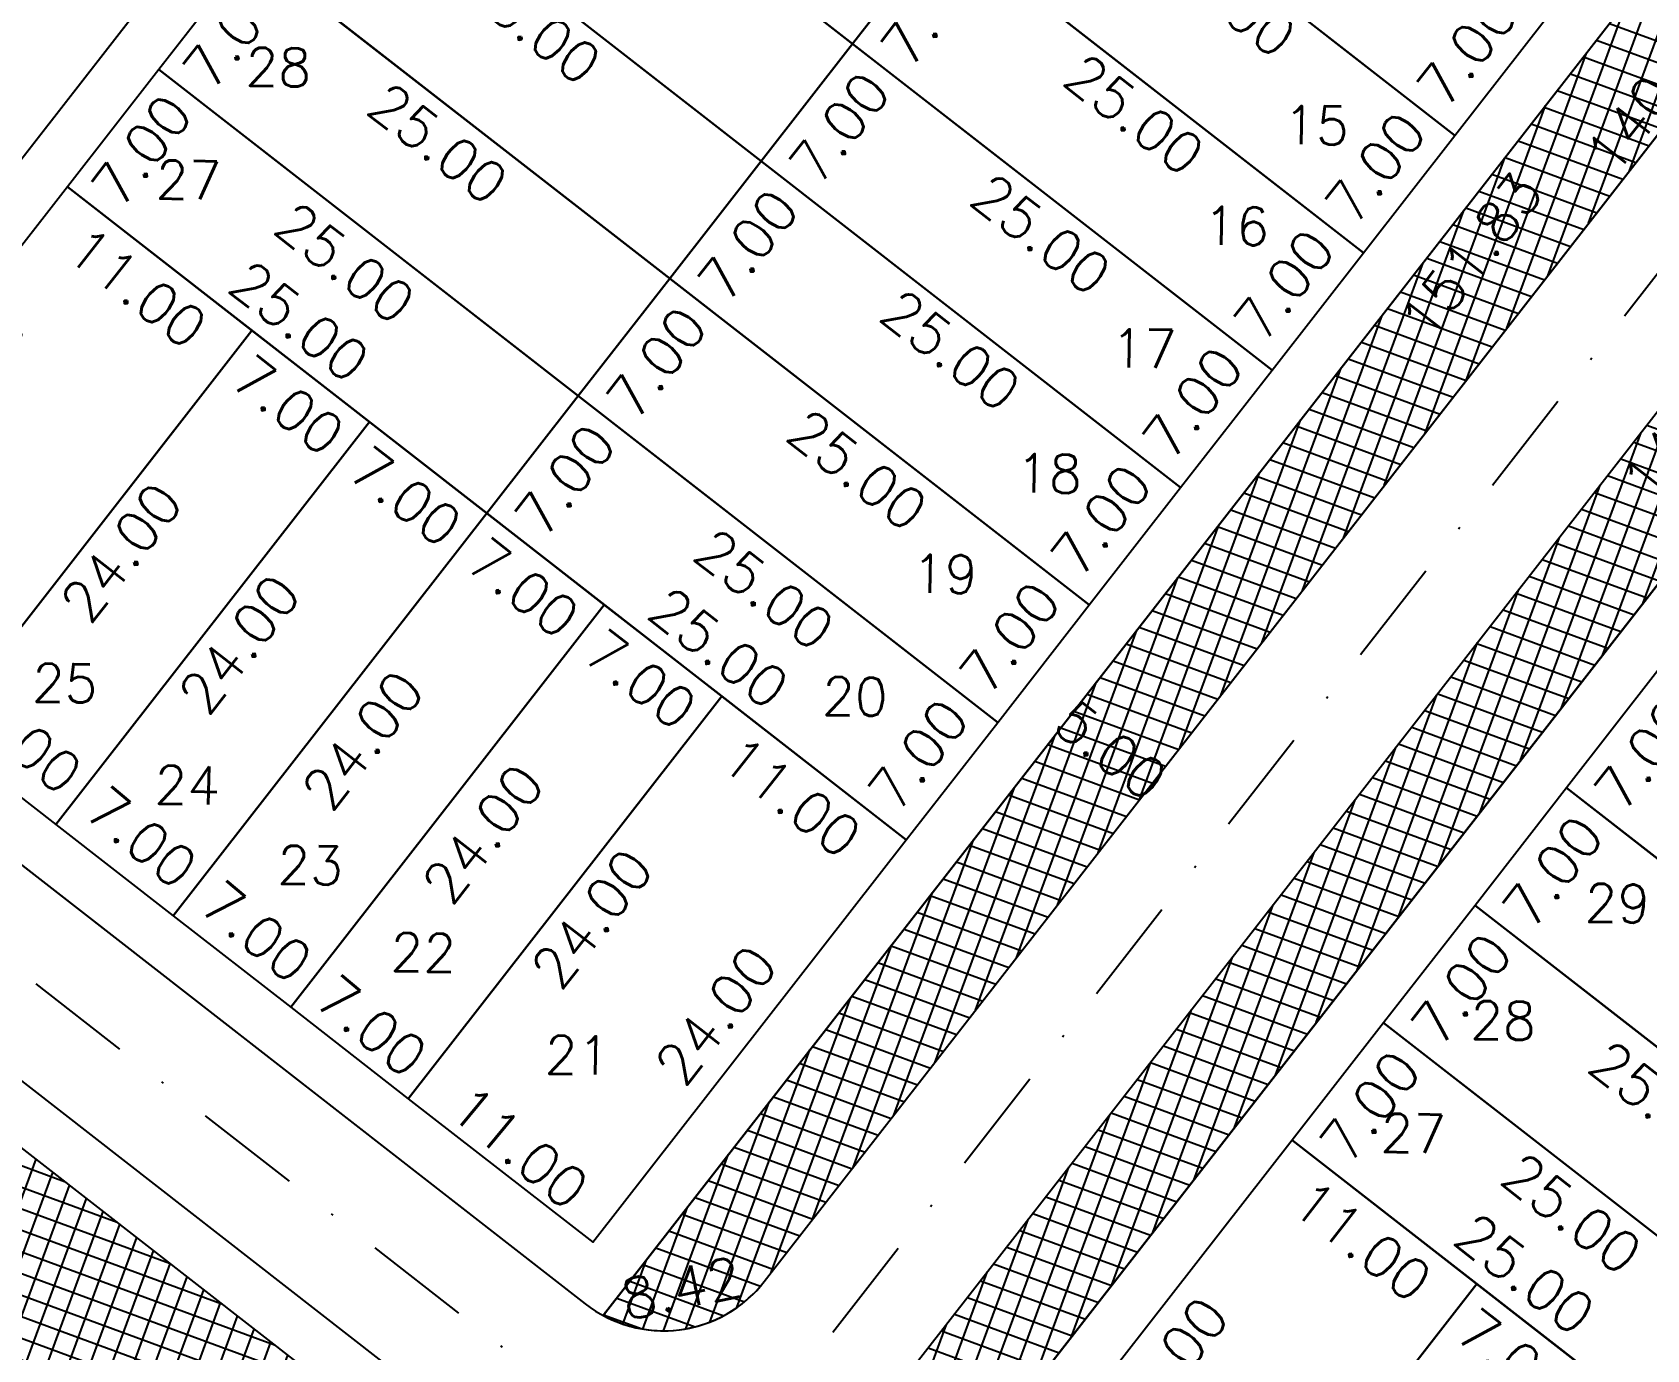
# Model space of a CAD drawing. Header units: millimetres. Extents: x -4430026 to 4783824, y 584 to 9593110.
# Drawn here: x 1956.5 to 2032.4, y 954.3 to 1016.2 of the extents above; entities that cross this region are included whole.
import ezdxf
from ezdxf.enums import TextEntityAlignment as Align

# ---------------------------------------------------------------- set-up
doc = ezdxf.new("R2010")
doc.units = ezdxf.units.MM
doc.linetypes.add('CONTINUO', pattern=[0])
doc.linetypes.add('DASHDOT', pattern=[1, 0.5, -0.25, 0, -0.25])
for name, color, linetype in [('Bra-Rua Calçadas', 1, 'Continuous'), ('Calçada', 1, 'Continuous'), ('Cota', 8, 'Continuous'), ('EIXO DAS VIAS', 252, 'DASHDOT'), ('Lotes', 2, 'Continuous'), ('Numero de lotes', 5, 'Continuous'), ('Área Verde Alameda etc.', 92, 'Continuous'), ('Área Verde Geral', 98, 'Continuous')]:
    doc.layers.add(name, color=color, linetype=linetype)
doc.styles.add('arcad1', font='romans.shx')
doc.styles.add('ROMANS', font='romans.shx')
doc.dimstyles.new('BOLA100', dxfattribs={"dimscale": 0, "dimtxt": 1.9, "dimasz": 0.18, "dimexe": 0.18, "dimexo": 0.063, "dimgap": 0, "dimtad": 1, "dimzin": 4, "dimdsep": 46, "dimtxsty": 'ROMANS', "dimcen": 0.09, "dimse1": 1, "dimse2": 1, "dimsd1": 1, "dimsd2": 1, "dimclrt": 256, "dimaunit": 1, "dimadec": 4, "dimazin": 0, "dimtfac": 1.2, "dimtix": 1, "dimtmove": 2, "dimatfit": 3, "dimfxl": 1, "dimtvp": 2, "dimtolj": 1, "dimtzin": 4, "dimarcsym": 0})
pattern_1 = [(69.82082076, (-350710.31295, -9590084.73025), (-0.894034063135, 0.32857167248), []), (159.82082076, (-350710.31295, -9590084.73025), (-0.32857167248, -0.894034063135), [])]

# ---------------------------------------------------------------- blocks, each defined once
blk = doc.blocks.new('*D2441')
at = {"layer": 'DEFPOINTS', "color": 0}
for p in [(1958.134, 1008.968), (1960.229, 1007.337), (1945.847, 993.188)]:
    blk.add_point(p, dxfattribs=at)
at = {"layer": 'Cota', "insert": (1953.336, 1000.03), "char_height": 1.9, "attachment_point": 5, "rotation": 52.09358, "style": 'ROMANS'}
blk.add_mtext('\\A1;20.00', dxfattribs=at)
blk = doc.blocks.new('*D2442')
at = {"layer": 'DEFPOINTS', "color": 0}
for p in [(1966.814, 1002.21), (1968.797, 1000.665), (1952.069, 983.275)]:
    blk.add_point(p, dxfattribs=at)
at = {"layer": 'Cota', "insert": (1960.676, 991.781), "char_height": 1.9, "attachment_point": 5, "rotation": 52.09358, "style": 'ROMANS'}
blk.add_mtext('\\A1;24.00', dxfattribs=at)
blk = doc.blocks.new('*D2443')
at = {"layer": 'DEFPOINTS', "color": 0}
for p in [(1972.337, 997.909), (1974.343, 996.347), (1957.592, 978.973)]:
    blk.add_point(p, dxfattribs=at)
at = {"layer": 'Cota', "insert": (1966.221, 987.462), "char_height": 1.9, "attachment_point": 5, "rotation": 52.09358, "style": 'ROMANS'}
blk.add_mtext('\\A1;24.00', dxfattribs=at)
blk = doc.blocks.new('*D2444')
at = {"layer": 'DEFPOINTS', "color": 0}
for p in [(1962.435, 1014.491), (1964.53, 1012.86), (1958.134, 1008.968)]:
    blk.add_point(p, dxfattribs=at)
at = {"layer": 'Cota', "insert": (1961.63, 1010.682), "char_height": 1.9, "attachment_point": 5, "rotation": 52.09358, "style": 'ROMANS'}
blk.add_mtext('\\A1;7.00', dxfattribs=at)
blk = doc.blocks.new('*D2445')
at = {"layer": 'DEFPOINTS', "color": 0}
for p in [(1966.736, 1020.014), (1968.831, 1018.383), (1962.435, 1014.491)]:
    blk.add_point(p, dxfattribs=at)
at = {"layer": 'Cota', "insert": (1965.931, 1016.205), "char_height": 1.9, "attachment_point": 5, "rotation": 52.09358, "style": 'ROMANS'}
blk.add_mtext('\\A1;7.00', dxfattribs=at)
blk = doc.blocks.new('*D3103')
at = {"layer": 'DEFPOINTS', "color": 0}
for p in [(1975.337, 1031.06), (1973.754, 1029.028), (1995.062, 1015.701)]:
    blk.add_point(p, dxfattribs=at)
at = {"layer": 'Cota', "insert": (1984.201, 1022.098), "char_height": 1.9, "attachment_point": 5, "rotation": 322.09358, "style": 'ROMANS'}
blk.add_mtext('\\A1;25.00', dxfattribs=at)
blk = doc.blocks.new('*D3110')
at = {"layer": 'DEFPOINTS', "color": 0}
for p in [(1971.036, 1025.537), (1969.503, 1023.568), (1990.762, 1010.178)]:
    blk.add_point(p, dxfattribs=at)
at = {"layer": 'Cota', "insert": (1979.949, 1016.638), "char_height": 1.9, "attachment_point": 5, "rotation": 322.09358, "style": 'ROMANS'}
blk.add_mtext('\\A1;25.00', dxfattribs=at)
blk = doc.blocks.new('*D3117')
at = {"layer": 'DEFPOINTS', "color": 0}
for p in [(1966.736, 1020.014), (1965.119, 1017.938), (1986.461, 1004.655)]:
    blk.add_point(p, dxfattribs=at)
at = {"layer": 'Cota', "insert": (1975.565, 1011.008), "char_height": 1.9, "attachment_point": 5, "rotation": 322.09358, "style": 'ROMANS'}
blk.add_mtext('\\A1;25.00', dxfattribs=at)
blk = doc.blocks.new('*D3123')
at = {"layer": 'DEFPOINTS', "color": 0}
for p in [(1962.435, 1014.491), (1960.743, 1012.319), (1982.16, 999.132)]:
    blk.add_point(p, dxfattribs=at)
at = {"layer": 'Cota', "insert": (1971.19, 1005.389), "char_height": 1.9, "attachment_point": 5, "rotation": 322.09358, "style": 'ROMANS'}
blk.add_mtext('\\A1;25.00', dxfattribs=at)
blk = doc.blocks.new('*D3143')
at = {"layer": 'DEFPOINTS', "color": 0}
for p in [(1972.337, 997.909), (1970.694, 995.8), (1977.86, 993.609)]:
    blk.add_point(p, dxfattribs=at)
at = {"layer": 'Cota', "insert": (1974.04, 994.399), "char_height": 1.9, "attachment_point": 5, "rotation": 322.09358, "style": 'ROMANS'}
blk.add_mtext('\\A1;7.00', dxfattribs=at)
blk = doc.blocks.new('*D3144')
at = {"layer": 'DEFPOINTS', "color": 0}
for p in [(1966.814, 1002.21), (1965.171, 1000.101), (1972.337, 997.909)]:
    blk.add_point(p, dxfattribs=at)
at = {"layer": 'Cota', "insert": (1968.516, 998.7), "char_height": 1.9, "attachment_point": 5, "rotation": 322.09358, "style": 'ROMANS'}
blk.add_mtext('\\A1;7.00', dxfattribs=at)
blk = doc.blocks.new('*D3145')
at = {"layer": 'DEFPOINTS', "color": 0}
for p in [(1958.134, 1008.968), (1956.492, 1006.859), (1966.814, 1002.21)]:
    blk.add_point(p, dxfattribs=at)
at = {"layer": 'Cota', "insert": (1961.415, 1004.229), "char_height": 1.9, "attachment_point": 5, "rotation": 322.09358, "style": 'ROMANS'}
blk.add_mtext('\\A1;11.00', dxfattribs=at)
blk = doc.blocks.new('*D3146')
at = {"layer": 'DEFPOINTS', "color": 0}
for p in [(1958.134, 1008.968), (1978.325, 994.206), (1977.86, 993.609)]:
    blk.add_point(p, dxfattribs=at)
at = {"layer": 'Cota', "insert": (1969.046, 1002.635), "char_height": 1.9, "attachment_point": 5, "rotation": 322.09358, "style": 'ROMANS'}
blk.add_mtext('\\A1;25.00', dxfattribs=at)
blk = doc.blocks.new('*D3148')
at = {"layer": 'DEFPOINTS', "color": 0}
for p in [(1952.069, 983.275), (1958.309, 979.848), (1957.592, 978.973)]:
    blk.add_point(p, dxfattribs=at)
at = {"layer": 'Cota', "insert": (1956.206, 982.801), "char_height": 1.9, "attachment_point": 5, "rotation": 320.63973, "style": 'ROMANS'}
blk.add_mtext('\\A1;7.00', dxfattribs=at)
blk = doc.blocks.new('*D3149')
at = {"layer": 'DEFPOINTS', "color": 0}
for p in [(1957.592, 978.973), (1963.72, 975.41), (1963.115, 974.672)]:
    blk.add_point(p, dxfattribs=at)
at = {"layer": 'Cota', "insert": (1961.617, 978.363), "char_height": 1.9, "attachment_point": 5, "rotation": 320.63973, "style": 'ROMANS'}
blk.add_mtext('\\A1;7.00', dxfattribs=at)
blk = doc.blocks.new('*D5435')
at = {"layer": 'DEFPOINTS', "color": 0}
for p in [(1977.86, 993.609), (1980.149, 991.826), (1963.115, 974.672)]:
    blk.add_point(p, dxfattribs=at)
at = {"layer": 'Cota', "insert": (1972.027, 982.942), "char_height": 1.9, "attachment_point": 5, "rotation": 52.09358, "style": 'ROMANS'}
blk.add_mtext('\\A1;24.00', dxfattribs=at)
blk = doc.blocks.new('*D5436')
at = {"layer": 'DEFPOINTS', "color": 0}
for p in [(1983.383, 989.308), (1985.804, 987.423), (1968.638, 970.372)]:
    blk.add_point(p, dxfattribs=at)
at = {"layer": 'Cota', "insert": (1977.682, 978.539), "char_height": 1.9, "attachment_point": 5, "rotation": 52.09358, "style": 'ROMANS'}
blk.add_mtext('\\A1;24.00', dxfattribs=at)
blk = doc.blocks.new('*D5437')
at = {"layer": 'DEFPOINTS', "color": 0}
for p in [(1988.906, 985.007), (1990.925, 983.435), (1974.161, 966.071)]:
    blk.add_point(p, dxfattribs=at)
at = {"layer": 'Cota', "insert": (1982.803, 974.551), "char_height": 1.9, "attachment_point": 5, "rotation": 52.09358, "style": 'ROMANS'}
blk.add_mtext('\\A1;24.00', dxfattribs=at)
blk = doc.blocks.new('*D5438')
at = {"layer": 'DEFPOINTS', "color": 0}
for p in [(1996.755, 978.896), (1997.585, 978.249), (1982.84, 959.313)]:
    blk.add_point(p, dxfattribs=at)
at = {"layer": 'Cota', "insert": (1988.633, 970.011), "char_height": 1.9, "attachment_point": 5, "rotation": 52.09358, "style": 'ROMANS'}
blk.add_mtext('\\A1;24.00', dxfattribs=at)
blk = doc.blocks.new('*D5439')
at = {"layer": 'DEFPOINTS', "color": 0}
for p in [(2001.056, 984.419), (2001.886, 983.772), (1997.585, 978.249)]:
    blk.add_point(p, dxfattribs=at)
at = {"layer": 'Cota', "insert": (1998.156, 982.241), "char_height": 1.9, "attachment_point": 5, "rotation": 52.09358, "style": 'ROMANS'}
blk.add_mtext('\\A1;7.00', dxfattribs=at)
blk = doc.blocks.new('*D5440')
at = {"layer": 'DEFPOINTS', "color": 0}
for p in [(2005.356, 989.942), (2006.186, 989.296), (2001.886, 983.772)]:
    blk.add_point(p, dxfattribs=at)
at = {"layer": 'Cota', "insert": (2002.456, 987.764), "char_height": 1.9, "attachment_point": 5, "rotation": 52.09358, "style": 'ROMANS'}
blk.add_mtext('\\A1;7.00', dxfattribs=at)
blk = doc.blocks.new('*D5441')
at = {"layer": 'DEFPOINTS', "color": 0}
for p in [(2009.657, 995.465), (2010.487, 994.819), (2006.186, 989.296)]:
    blk.add_point(p, dxfattribs=at)
at = {"layer": 'Cota', "insert": (2006.757, 993.287), "char_height": 1.9, "attachment_point": 5, "rotation": 52.09358, "style": 'ROMANS'}
blk.add_mtext('\\A1;7.00', dxfattribs=at)
blk = doc.blocks.new('*D5442')
at = {"layer": 'DEFPOINTS', "color": 0}
for p in [(2013.958, 1000.988), (2014.788, 1000.342), (2010.487, 994.819)]:
    blk.add_point(p, dxfattribs=at)
at = {"layer": 'Cota', "insert": (2011.058, 998.81), "char_height": 1.9, "attachment_point": 5, "rotation": 52.09358, "style": 'ROMANS'}
blk.add_mtext('\\A1;7.00', dxfattribs=at)
blk = doc.blocks.new('*D5443')
at = {"layer": 'DEFPOINTS', "color": 0}
for p in [(2018.258, 1006.511), (2019.088, 1005.865), (2014.788, 1000.342)]:
    blk.add_point(p, dxfattribs=at)
at = {"layer": 'Cota', "insert": (2015.358, 1004.333), "char_height": 1.9, "attachment_point": 5, "rotation": 52.09358, "style": 'ROMANS'}
blk.add_mtext('\\A1;7.00', dxfattribs=at)
blk = doc.blocks.new('*D5444')
at = {"layer": 'DEFPOINTS', "color": 0}
for p in [(2022.559, 1012.034), (2023.389, 1011.388), (2019.088, 1005.865)]:
    blk.add_point(p, dxfattribs=at)
at = {"layer": 'Cota', "insert": (2019.659, 1009.856), "char_height": 1.9, "attachment_point": 5, "rotation": 52.09358, "style": 'ROMANS'}
blk.add_mtext('\\A1;7.00', dxfattribs=at)
blk = doc.blocks.new('*D5445')
at = {"layer": 'DEFPOINTS', "color": 0}
for p in [(2026.859, 1017.557), (2027.689, 1016.911), (2023.389, 1011.388)]:
    blk.add_point(p, dxfattribs=at)
at = {"layer": 'Cota', "insert": (2023.96, 1015.379), "char_height": 1.9, "attachment_point": 5, "rotation": 52.09358, "style": 'ROMANS'}
blk.add_mtext('\\A1;7.00', dxfattribs=at)
blk = doc.blocks.new('*D5454')
at = {"layer": 'DEFPOINTS', "color": 0}
for p in [(1982.16, 999.132), (1984.45, 997.349), (1977.86, 993.609)]:
    blk.add_point(p, dxfattribs=at)
at = {"layer": 'Cota', "insert": (1981.55, 995.171), "char_height": 1.9, "attachment_point": 5, "rotation": 52.09358, "style": 'ROMANS'}
blk.add_mtext('\\A1;7.00', dxfattribs=at)
blk = doc.blocks.new('*D5455')
at = {"layer": 'DEFPOINTS', "color": 0}
for p in [(1986.461, 1004.655), (1988.75, 1002.872), (1982.16, 999.132)]:
    blk.add_point(p, dxfattribs=at)
at = {"layer": 'Cota', "insert": (1985.85, 1000.694), "char_height": 1.9, "attachment_point": 5, "rotation": 52.09358, "style": 'ROMANS'}
blk.add_mtext('\\A1;7.00', dxfattribs=at)
blk = doc.blocks.new('*D5456')
at = {"layer": 'DEFPOINTS', "color": 0}
for p in [(1990.762, 1010.178), (1993.051, 1008.395), (1986.461, 1004.655)]:
    blk.add_point(p, dxfattribs=at)
at = {"layer": 'Cota', "insert": (1990.151, 1006.218), "char_height": 1.9, "attachment_point": 5, "rotation": 52.09358, "style": 'ROMANS'}
blk.add_mtext('\\A1;7.00', dxfattribs=at)
blk = doc.blocks.new('*D5457')
at = {"layer": 'DEFPOINTS', "color": 0}
for p in [(1995.062, 1015.701), (1997.351, 1013.919), (1990.762, 1010.178)]:
    blk.add_point(p, dxfattribs=at)
at = {"layer": 'Cota', "insert": (1994.452, 1011.741), "char_height": 1.9, "attachment_point": 5, "rotation": 52.09358, "style": 'ROMANS'}
blk.add_mtext('\\A1;7.00', dxfattribs=at)
blk = doc.blocks.new('*D5458')
at = {"layer": 'DEFPOINTS', "color": 0}
for p in [(1999.363, 1021.224), (2001.652, 1019.442), (1995.062, 1015.701)]:
    blk.add_point(p, dxfattribs=at)
at = {"layer": 'Cota', "insert": (1998.752, 1017.264), "char_height": 1.9, "attachment_point": 5, "rotation": 52.09358, "style": 'ROMANS'}
blk.add_mtext('\\A1;7.00', dxfattribs=at)
blk = doc.blocks.new('*D5478')
at = {"layer": 'DEFPOINTS', "color": 0}
for p in [(2007.964, 1032.27), (2027.689, 1016.911), (2026.158, 1014.944)]:
    blk.add_point(p, dxfattribs=at)
at = {"layer": 'Cota', "insert": (2016.879, 1023.374), "char_height": 1.9, "attachment_point": 5, "rotation": 322.09358, "style": 'ROMANS'}
blk.add_mtext('\\A1;25.00', dxfattribs=at)
blk = doc.blocks.new('*D5479')
at = {"layer": 'DEFPOINTS', "color": 0}
for p in [(2003.663, 1026.747), (2023.389, 1011.388), (2021.907, 1009.485)]:
    blk.add_point(p, dxfattribs=at)
at = {"layer": 'Cota', "insert": (2012.628, 1017.914), "char_height": 1.9, "attachment_point": 5, "rotation": 322.09358, "style": 'ROMANS'}
blk.add_mtext('\\A1;25.00', dxfattribs=at)
blk = doc.blocks.new('*D5480')
at = {"layer": 'DEFPOINTS', "color": 0}
for p in [(1999.363, 1021.224), (2019.088, 1005.865), (2017.589, 1003.94)]:
    blk.add_point(p, dxfattribs=at)
at = {"layer": 'Cota', "insert": (2008.31, 1012.369), "char_height": 1.9, "attachment_point": 5, "rotation": 322.09358, "style": 'ROMANS'}
blk.add_mtext('\\A1;25.00', dxfattribs=at)
blk = doc.blocks.new('*D5481')
at = {"layer": 'DEFPOINTS', "color": 0}
for p in [(1995.062, 1015.701), (2014.788, 1000.342), (2013.205, 998.309)]:
    blk.add_point(p, dxfattribs=at)
at = {"layer": 'Cota', "insert": (2003.926, 1006.738), "char_height": 1.9, "attachment_point": 5, "rotation": 322.09358, "style": 'ROMANS'}
blk.add_mtext('\\A1;25.00', dxfattribs=at)
blk = doc.blocks.new('*D5482')
at = {"layer": 'DEFPOINTS', "color": 0}
for p in [(1990.762, 1010.178), (2010.487, 994.819), (2008.954, 992.849)]:
    blk.add_point(p, dxfattribs=at)
at = {"layer": 'Cota', "insert": (1999.675, 1001.279), "char_height": 1.9, "attachment_point": 5, "rotation": 322.09358, "style": 'ROMANS'}
blk.add_mtext('\\A1;25.00', dxfattribs=at)
blk = doc.blocks.new('*D5483')
at = {"layer": 'DEFPOINTS', "color": 0}
for p in [(1986.461, 1004.655), (2006.186, 989.296), (2004.569, 987.219)]:
    blk.add_point(p, dxfattribs=at)
at = {"layer": 'Cota', "insert": (1995.29, 995.648), "char_height": 1.9, "attachment_point": 5, "rotation": 322.09358, "style": 'ROMANS'}
blk.add_mtext('\\A1;25.00', dxfattribs=at)
blk = doc.blocks.new('*D5484')
at = {"layer": 'DEFPOINTS', "color": 0}
for p in [(1982.16, 999.132), (2001.886, 983.772), (2000.194, 981.6)]:
    blk.add_point(p, dxfattribs=at)
at = {"layer": 'Cota', "insert": (1990.915, 990.029), "char_height": 1.9, "attachment_point": 5, "rotation": 322.09358, "style": 'ROMANS'}
blk.add_mtext('\\A1;25.00', dxfattribs=at)
blk = doc.blocks.new('*D5485')
at = {"layer": 'DEFPOINTS', "color": 0}
for p in [(1977.86, 993.609), (1998.05, 978.847), (1997.585, 978.249)]:
    blk.add_point(p, dxfattribs=at)
at = {"layer": 'Cota', "insert": (1988.771, 987.276), "char_height": 1.9, "attachment_point": 5, "rotation": 322.09358, "style": 'ROMANS'}
blk.add_mtext('\\A1;25.00', dxfattribs=at)
blk = doc.blocks.new('*D5486')
at = {"layer": 'DEFPOINTS', "color": 0}
for p in [(1977.86, 993.609), (1983.383, 989.308), (1981.741, 987.199)]:
    blk.add_point(p, dxfattribs=at)
at = {"layer": 'Cota', "insert": (1979.563, 990.099), "char_height": 1.9, "attachment_point": 5, "rotation": 322.09358, "style": 'ROMANS'}
blk.add_mtext('\\A1;7.00', dxfattribs=at)
blk = doc.blocks.new('*D5487')
at = {"layer": 'DEFPOINTS', "color": 0}
for p in [(1983.383, 989.308), (1988.906, 985.007), (1987.264, 982.898)]:
    blk.add_point(p, dxfattribs=at)
at = {"layer": 'Cota', "insert": (1985.086, 985.798), "char_height": 1.9, "attachment_point": 5, "rotation": 322.09358, "style": 'ROMANS'}
blk.add_mtext('\\A1;7.00', dxfattribs=at)
blk = doc.blocks.new('*D5488')
at = {"layer": 'DEFPOINTS', "color": 0}
for p in [(1988.906, 985.007), (1997.585, 978.249), (1995.943, 976.14)]:
    blk.add_point(p, dxfattribs=at)
at = {"layer": 'Cota', "insert": (1992.187, 980.269), "char_height": 1.9, "attachment_point": 5, "rotation": 322.09358, "style": 'ROMANS'}
blk.add_mtext('\\A1;11.00', dxfattribs=at)
blk = doc.blocks.new('*D5489')
at = {"layer": 'DEFPOINTS', "color": 0}
for p in [(1963.115, 974.672), (1968.638, 970.372), (1969.13, 970.972)]:
    blk.add_point(p, dxfattribs=at)
at = {"layer": 'Cota', "insert": (1967.027, 973.925), "char_height": 1.9, "attachment_point": 5, "rotation": 320.63973, "style": 'ROMANS'}
blk.add_mtext('\\A1;7.00', dxfattribs=at)
blk = doc.blocks.new('*D5490')
at = {"layer": 'DEFPOINTS', "color": 0}
for p in [(1968.638, 970.372), (1974.541, 966.534), (1974.161, 966.071)]:
    blk.add_point(p, dxfattribs=at)
at = {"layer": 'Cota', "insert": (1972.438, 969.487), "char_height": 1.9, "attachment_point": 5, "rotation": 320.63973, "style": 'ROMANS'}
blk.add_mtext('\\A1;7.00', dxfattribs=at)
blk = doc.blocks.new('*D5491')
at = {"layer": 'DEFPOINTS', "color": 0}
for p in [(1974.161, 966.071), (1982.84, 959.313), (1983.043, 959.56)]:
    blk.add_point(p, dxfattribs=at)
at = {"layer": 'Cota', "insert": (1979.394, 963.782), "char_height": 1.9, "attachment_point": 5, "rotation": 320.63973, "style": 'ROMANS'}
blk.add_mtext('\\A1;11.00', dxfattribs=at)
blk = doc.blocks.new('*D5492')
at = {"layer": 'DEFPOINTS', "color": 0}
for p in [(2015.732, 964.119), (2017.996, 962.356), (2000.987, 945.182)]:
    blk.add_point(p, dxfattribs=at)
at = {"layer": 'Cota', "insert": (2009.874, 953.472), "char_height": 1.9, "attachment_point": 5, "rotation": 52.09358, "style": 'ROMANS'}
blk.add_mtext('\\A1;24.00', dxfattribs=at)
blk = doc.blocks.new('*D5493')
at = {"layer": 'DEFPOINTS', "color": 0}
for p in [(2024.412, 957.361), (2026.798, 955.502), (2009.667, 938.424)]:
    blk.add_point(p, dxfattribs=at)
at = {"layer": 'Cota', "insert": (2018.676, 946.618), "char_height": 1.9, "attachment_point": 5, "rotation": 52.09358, "style": 'ROMANS'}
blk.add_mtext('\\A1;24.00', dxfattribs=at)
blk = doc.blocks.new('*D5495')
at = {"layer": 'DEFPOINTS', "color": 0}
for p in [(2020.033, 969.642), (2022.297, 967.879), (2015.732, 964.119)]:
    blk.add_point(p, dxfattribs=at)
at = {"layer": 'Cota', "insert": (2019.397, 965.701), "char_height": 1.9, "attachment_point": 5, "rotation": 52.09358, "style": 'ROMANS'}
blk.add_mtext('\\A1;7.00', dxfattribs=at)
blk = doc.blocks.new('*D5496')
at = {"layer": 'DEFPOINTS', "color": 0}
for p in [(2024.334, 975.165), (2026.597, 973.402), (2020.033, 969.642)]:
    blk.add_point(p, dxfattribs=at)
at = {"layer": 'Cota', "insert": (2023.697, 971.224), "char_height": 1.9, "attachment_point": 5, "rotation": 52.09358, "style": 'ROMANS'}
blk.add_mtext('\\A1;7.00', dxfattribs=at)
blk = doc.blocks.new('*D5497')
at = {"layer": 'DEFPOINTS', "color": 0}
for p in [(2028.634, 980.688), (2030.898, 978.925), (2024.334, 975.165)]:
    blk.add_point(p, dxfattribs=at)
at = {"layer": 'Cota', "insert": (2027.998, 976.748), "char_height": 1.9, "attachment_point": 5, "rotation": 52.09358, "style": 'ROMANS'}
blk.add_mtext('\\A1;7.00', dxfattribs=at)
blk = doc.blocks.new('*D5498')
at = {"layer": 'DEFPOINTS', "color": 0}
for p in [(2032.935, 986.211), (2035.199, 984.449), (2028.634, 980.688)]:
    blk.add_point(p, dxfattribs=at)
at = {"layer": 'Cota', "insert": (2032.299, 982.271), "char_height": 1.9, "attachment_point": 5, "rotation": 52.09358, "style": 'ROMANS'}
blk.add_mtext('\\A1;7.00', dxfattribs=at)
blk = doc.blocks.new('*D5535')
at = {"layer": 'DEFPOINTS', "color": 0}
for p in [(2028.634, 980.688), (2048.36, 965.329), (2046.703, 963.201)]:
    blk.add_point(p, dxfattribs=at)
at = {"layer": 'Cota', "insert": (2037.424, 971.63), "char_height": 1.9, "attachment_point": 5, "rotation": 322.09358, "style": 'ROMANS'}
blk.add_mtext('\\A1;25.00', dxfattribs=at)
blk = doc.blocks.new('*D5536')
at = {"layer": 'DEFPOINTS', "color": 0}
for p in [(2024.334, 975.165), (2044.059, 959.806), (2042.271, 957.509)]:
    blk.add_point(p, dxfattribs=at)
at = {"layer": 'Cota', "insert": (2032.992, 965.938), "char_height": 1.9, "attachment_point": 5, "rotation": 322.09358, "style": 'ROMANS'}
blk.add_mtext('\\A1;25.00', dxfattribs=at)
blk = doc.blocks.new('*D5537')
at = {"layer": 'DEFPOINTS', "color": 0}
for p in [(2020.033, 969.642), (2039.758, 954.282), (2038.167, 952.238)]:
    blk.add_point(p, dxfattribs=at)
at = {"layer": 'Cota', "insert": (2028.888, 960.668), "char_height": 1.9, "attachment_point": 5, "rotation": 322.09358, "style": 'ROMANS'}
blk.add_mtext('\\A1;25.00', dxfattribs=at)
blk = doc.blocks.new('*D5538')
at = {"layer": 'DEFPOINTS', "color": 0}
for p in [(2015.732, 964.119), (2024.412, 957.361), (2022.77, 955.252)]:
    blk.add_point(p, dxfattribs=at)
at = {"layer": 'Cota', "insert": (2019.014, 959.38), "char_height": 1.9, "attachment_point": 5, "rotation": 322.09358, "style": 'ROMANS'}
blk.add_mtext('\\A1;11.00', dxfattribs=at)
blk = doc.blocks.new('*D5542')
at = {"layer": 'DEFPOINTS', "color": 0}
for p in [(2024.412, 957.361), (2029.935, 953.06), (2028.293, 950.951)]:
    blk.add_point(p, dxfattribs=at)
at = {"layer": 'Cota', "insert": (2026.115, 953.851), "char_height": 1.9, "attachment_point": 5, "rotation": 322.09358, "style": 'ROMANS'}
blk.add_mtext('\\A1;7.00', dxfattribs=at)
blk = doc.blocks.new('*D5544')
at = {"layer": 'DEFPOINTS', "color": 0}
for p in [(2015.732, 964.119), (2035.956, 949.399), (2035.458, 948.759)]:
    blk.add_point(p, dxfattribs=at)
at = {"layer": 'Cota', "insert": (2026.677, 957.829), "char_height": 1.9, "attachment_point": 5, "rotation": 322.09358, "style": 'ROMANS'}
blk.add_mtext('\\A1;25.00', dxfattribs=at)
blk = doc.blocks.new('*D7448')
at = {"layer": 'DEFPOINTS', "color": 0}
for p in [(1944.686, 972.546), (1942.655, 969.937), (2072.508, 873.016)]:
    blk.add_point(p, dxfattribs=at)
at = {"layer": 'Cota', "insert": (2007.149, 920.921), "char_height": 1.9, "attachment_point": 5, "rotation": 322.09358, "style": 'ROMANS'}
blk.add_mtext('\\A1;162.00', dxfattribs=at)
blk = doc.blocks.new('*D7506')
at = {"layer": 'DEFPOINTS', "color": 0}
for p in [(2076.61, 1075.669), (2078.377, 1074.293), (1983.328, 955.871)]:
    blk.add_point(p, dxfattribs=at)
at = {"layer": 'Cota', "insert": (2024.153, 1005.728), "char_height": 1.9, "attachment_point": 5, "rotation": 52.09358, "style": 'ROMANS'}
blk.add_mtext('\\A1;151.83', dxfattribs=at)
blk = doc.blocks.new('*D7507')
at = {"layer": 'DEFPOINTS', "color": 0}
for p in [(2076.636, 1068.15), (2076.92, 1067.929), (1990.908, 957.467)]:
    blk.add_point(p, dxfattribs=at)
at = {"layer": 'Cota', "insert": (2032.881, 1013.503), "char_height": 1.9, "attachment_point": 5, "rotation": 52.09358, "style": 'ROMANS'}
blk.add_mtext('\\A1;140.00', dxfattribs=at)
blk = doc.blocks.new('*D7508')
at = {"layer": 'DEFPOINTS', "color": 0}
for p in [(2083.232, 1063.014), (2085.005, 1061.634), (1997.22, 952.552)]:
    blk.add_point(p, dxfattribs=at)
at = {"layer": 'Cota', "insert": (2034.573, 998.216), "char_height": 1.9, "attachment_point": 5, "rotation": 52.09358, "style": 'ROMANS'}
blk.add_mtext('\\A1;140.00', dxfattribs=at)
blk = doc.blocks.new('*D7509')
at = {"layer": 'DEFPOINTS', "color": 0}
for p in [(2090.51, 1064.845), (2090.812, 1064.61), (1997.531, 944.812)]:
    blk.add_point(p, dxfattribs=at)
at = {"layer": 'Cota', "insert": (2043.12, 1005.53), "char_height": 1.9, "attachment_point": 5, "rotation": 52.09358, "style": 'ROMANS'}
blk.add_mtext('\\A1;151.83', dxfattribs=at)
blk = doc.blocks.new('*D7516')
at = {"layer": 'DEFPOINTS', "color": 0}
for p in [(2004.683, 983.295), (2008.593, 980.179), (2008.628, 980.224)]:
    blk.add_point(p, dxfattribs=at)
at = {"layer": 'Cota', "insert": (2007.204, 982.464), "char_height": 1.9, "attachment_point": 5, "rotation": 322.09358, "style": 'ROMANS'}
blk.add_mtext('\\A1;5.00', dxfattribs=at)

msp = doc.modelspace()

# ---------------------------------------------------------------- hatches: boundary and pattern name
at = {"layer": 'Área Verde Alameda etc.'}
h = msp.add_hatch(dxfattribs=at)
h.set_pattern_fill('ANSI37', color=256, scale=0.3, angle=24.82082, style=0)
h.set_pattern_definition(pattern_1)
edge = h.paths.add_edge_path()
edge.add_line((2076.61, 1075.669), (1983.328, 955.871))
edge.add_arc((1986.174, 961.153), 6, 241.68765, 322.09358)
edge.add_line((1990.908, 957.467), (2076.92, 1067.929))
edge.add_arc((2072.186, 1071.615), 6, 322.09358, 402.49951)
h = msp.add_hatch(dxfattribs=at)
h.set_pattern_fill('ANSI37', color=256, scale=0.3, angle=24.82082, style=0)
h.set_pattern_definition(pattern_1)
edge = h.paths.add_edge_path()
edge.add_line((2083.232, 1063.014), (1997.22, 952.552))
edge.add_arc((2001.954, 948.865), 6, 142.09358, 222.49951)
edge.add_line((1997.531, 944.812), (2090.812, 1064.61))
edge.add_arc((2087.967, 1059.328), 6, 61.68765, 142.09358)
at = {"layer": 'Área Verde Geral'}
h = msp.add_hatch(dxfattribs=at)
h.set_pattern_fill('ANSI37', color=256, scale=0.3, angle=24.82082, style=0)
h.set_pattern_definition(pattern_1)
edge = h.paths.add_edge_path()
edge.add_arc((1861.562, 1234.994), 4, 359.70531, 412.09358)
edge.add_line((1864.02, 1238.15), (1765.654, 1314.743))
edge.add_arc((1739.476, 1280.231), 43.318, 52.8195, 53.53387)
edge.add_arc((1741.08, 1283.174), 40, 52.09358, 52.87597, ccw=False)
edge.add_arc((1741.08, 1283.174), 40, 52.09358, 52.87597)
edge.add_arc((1739.476, 1280.231), 43.318, 53.53387, 69.28578)
edge.add_arc((1741.08, 1283.174), 40, 69.94368, 89.93581)
edge.add_arc((1741.601, 1286.125), 37.052, 90.70851, 90.7367, ccw=False)
edge.add_line((1741.143, 1323.174), (1697.985, 1323.396))
edge.add_line((1697.985, 1323.396), (1694.053, 1315.273))
edge.add_line((1694.053, 1315.273), (1807.75, 1178.603))
edge.add_line((1807.75, 1178.603), (1894.98, 896.706))
edge.add_line((1894.98, 896.706), (1950.571, 824.298))
edge.add_line((1950.571, 824.298), (2017.449, 783.626))
edge.add_line((2017.449, 783.626), (2115.572, 797.537))
edge.add_line((2115.572, 797.537), (2114.466, 803.658))
edge.add_arc((2002.777, 783.463), 113.5, 10.24925, 52.09372)
edge.add_line((2072.508, 873.016), (2072.508, 873.016))
edge.add_line((2072.508, 873.016), (1944.686, 972.546))
edge.add_arc((2071.554, 1135.477), 206.5, 185.8906, 232.09358, ccw=False)
edge.add_arc((2071.553, 1135.486), 206.5, 179.70531, 185.89309, ccw=False)
edge.add_line((1865.056, 1136.548), (1865.562, 1234.973))

# ---------------------------------------------------------------- linework, layer by layer
at = {"layer": 'Bra-Rua Calçadas'}
for p, q in [((1983.328, 955.871), (2076.61, 1075.669)), ((2090.812, 1064.61), (1997.531, 944.812))]:
    msp.add_line(p, q, dxfattribs=at)
for points in [[(2076.61, 1075.669), (1983.328, 955.871, 0.365977), (1990.908, 957.467), (2076.92, 1067.929, 0.365977)], [(2083.232, 1063.014), (1997.22, 952.552, 0.365977), (1997.531, 944.812), (2090.812, 1064.61, 0.365977)]]:
    msp.add_lwpolyline(points, format="xyb", close=True, dxfattribs=at)
at = {"layer": 'Calçada', "lineweight": -3}
for p, q in [((2029.579, 1104.791), (1943.678, 994.471)), ((2029.579, 1104.791), (1943.678, 994.471)), ((1990.908, 957.467), (2076.92, 1067.929)), ((2083.232, 1063.014), (1997.22, 952.552)), ((1951.137, 980.83), (1982.488, 956.419)), ((1951.137, 980.83), (1982.488, 956.419)), ((2074.044, 874.989), (1946.222, 974.518)), ((2074.044, 874.989), (1946.222, 974.518))]:
    msp.add_line(p, q, dxfattribs=at)
for points in [[(1865.562, 1234.973, 0.232653), (1864.02, 1238.15), (1765.654, 1314.743, 0.003117), (1765.221, 1315.067, -0.003414), (1765.655, 1314.734, 0.003414), (1765.221, 1315.067, 0.068839), (1754.798, 1320.748, 0.087454), (1741.125, 1323.174, -0.000123), (1741.143, 1323.174), (1697.985, 1323.396), (1694.053, 1315.273), (1807.75, 1178.603), (1894.98, 896.706), (1950.571, 824.298), (2017.449, 783.626), (2115.572, 797.537), (2114.466, 803.658, 0.184637), (2072.508, 873.016), (2072.508, 873.016), (1944.686, 972.546, -0.204375), (1866.145, 1114.284, -0.027006), (1865.056, 1136.548)], [(2076.92, 1067.929, 0.414214), (2075.873, 1076.349), (2038, 1105.839, 0.414214), (2029.579, 1104.791), (1943.678, 994.471, 0.401524), (1944.523, 986.216, 0.01088), (1951.137, 980.83), (1982.488, 956.419, 0.414214), (1990.908, 957.467)], [(2076.92, 1067.929, 0.414214), (2075.873, 1076.349), (2038, 1105.839, 0.414214), (2029.579, 1104.791), (1943.678, 994.471, 0.401524), (1944.523, 986.216, 0.01088), (1951.137, 980.83), (1982.488, 956.419, 0.414214), (1990.908, 957.467)], [(2130.573, 1026.151, 0.414214), (2129.526, 1034.572), (2091.653, 1064.062, 0.414214), (2083.232, 1063.014), (1997.22, 952.552, 0.414214), (1998.268, 944.131), (2036.141, 914.641, 0.414214), (2044.561, 915.689)], [(2130.573, 1026.151, 0.414214), (2129.526, 1034.572), (2091.653, 1064.062, 0.414214), (2083.232, 1063.014), (1997.22, 952.552, 0.414214), (1998.268, 944.131), (2036.141, 914.641, 0.414214), (2044.561, 915.689)]]:
    msp.add_lwpolyline(points, format="xyb", close=True, dxfattribs=at)
at = {"layer": 'EIXO DAS VIAS', "ltscale": 10, "elevation": 103.708}
for points in [[(1987.92, 947.119), (2086.22, 1073.361)], [(1948.68, 977.674), (1987.92, 947.119)]]:
    msp.add_lwpolyline(points, dxfattribs=at)
at = {"layer": 'Lotes', "lineweight": -3}
for p, q in [((2023.389, 1011.388), (1983.938, 1042.107)), ((2019.088, 1005.865), (1979.637, 1036.584)), ((2014.788, 1000.342), (1975.337, 1031.06)), ((2010.487, 994.819), (1971.036, 1025.537)), ((2006.186, 989.296), (1966.736, 1020.014)), ((2001.886, 983.772), (1962.435, 1014.491)), ((1997.585, 978.249), (1958.134, 1008.968)), ((1966.814, 1002.21), (1952.069, 983.274)), ((1972.337, 997.909), (1957.592, 978.973)), ((1983.383, 989.308), (1968.638, 970.372)), ((1988.906, 985.007), (1974.161, 966.071)), ((2068.085, 949.969), (2028.634, 980.688)), ((2063.784, 944.446), (2024.334, 975.165)), ((2059.484, 938.923), (2020.033, 969.642)), ((2055.183, 933.4), (2015.732, 964.119)), ((2024.412, 957.361), (2009.667, 938.424))]:
    msp.add_line(p, q, dxfattribs=at)
at = {"layer": 'Lotes', "linetype": 'CONTINUO', "lineweight": -3}
for p, q in [((1975.337, 1031.06), (1995.062, 1015.701)), ((1995.062, 1015.701), (1975.337, 1031.06)), ((2003.663, 1026.747), (2023.389, 1011.388)), ((2023.389, 1011.388), (2003.663, 1026.747)), ((1971.036, 1025.537), (1990.762, 1010.178)), ((1990.762, 1010.178), (1971.036, 1025.537)), ((1995.062, 1015.701), (1999.363, 1021.224)), ((1999.363, 1021.224), (1995.062, 1015.701)), ((1999.363, 1021.224), (2019.088, 1005.865)), ((2019.088, 1005.865), (1999.363, 1021.224)), ((1966.736, 1020.014), (1962.435, 1014.491)), ((1966.736, 1020.014), (1986.461, 1004.655)), ((1986.461, 1004.655), (1966.736, 1020.014)), ((1990.762, 1010.178), (1995.062, 1015.701)), ((1995.062, 1015.701), (1990.762, 1010.178)), ((1995.062, 1015.701), (2014.788, 1000.342)), ((2014.788, 1000.342), (1995.062, 1015.701)), ((1962.435, 1014.491), (1958.134, 1008.968)), ((1962.435, 1014.491), (1982.16, 999.132)), ((1982.16, 999.132), (1962.435, 1014.491)), ((1986.461, 1004.655), (1990.762, 1010.178)), ((1990.762, 1010.178), (1986.461, 1004.655)), ((1990.762, 1010.178), (2010.487, 994.819)), ((2010.487, 994.819), (1990.762, 1010.178)), ((1958.134, 1008.968), (1945.847, 993.188)), ((1958.134, 1008.968), (1977.86, 993.609)), ((1966.814, 1002.21), (1958.134, 1008.968)), ((1982.16, 999.132), (1986.461, 1004.655)), ((1986.461, 1004.655), (1982.16, 999.132)), ((1986.461, 1004.655), (2006.186, 989.296)), ((2006.186, 989.296), (1986.461, 1004.655)), ((1952.069, 983.275), (1966.814, 1002.21)), ((1966.814, 1002.21), (1952.069, 983.275)), ((1972.337, 997.909), (1966.814, 1002.21)), ((1977.86, 993.609), (1982.16, 999.132)), ((1982.16, 999.132), (1977.86, 993.609)), ((1982.16, 999.132), (2001.886, 983.772)), ((2001.886, 983.772), (1982.16, 999.132)), ((1957.592, 978.973), (1972.337, 997.909)), ((1972.337, 997.909), (1957.592, 978.973)), ((1977.86, 993.609), (1972.337, 997.909)), ((1963.115, 974.672), (1977.86, 993.609)), ((1977.86, 993.609), (1963.115, 974.672)), ((1983.383, 989.308), (1977.86, 993.609)), ((1977.86, 993.609), (1997.585, 978.249)), ((1968.638, 970.372), (1983.383, 989.308)), ((1983.383, 989.308), (1968.638, 970.372)), ((1988.906, 985.007), (1983.383, 989.308)), ((1974.161, 966.071), (1988.906, 985.007)), ((1988.906, 985.007), (1974.161, 966.071)), ((1997.585, 978.249), (1988.906, 985.007)), ((2048.36, 965.329), (2028.634, 980.688)), ((2028.634, 980.688), (2048.36, 965.329)), ((2044.059, 959.806), (2024.334, 975.165)), ((2024.334, 975.165), (2044.059, 959.806)), ((2039.758, 954.282), (2020.033, 969.642)), ((2020.033, 969.642), (2039.758, 954.282)), ((2015.732, 964.119), (2035.458, 948.759)), ((2024.412, 957.361), (2015.732, 964.119)), ((2024.412, 957.361), (2009.667, 938.424)), ((2009.667, 938.424), (2024.412, 957.361)), ((2029.935, 953.06), (2024.412, 957.361))]:
    msp.add_line(p, q, dxfattribs=at)
at = {"layer": 'Lotes'}
for p, q in [((2023.389, 1011.388), (2003.663, 1026.747)), ((2003.663, 1026.747), (2023.389, 1011.388)), ((1999.363, 1021.224), (1995.062, 1015.701)), ((2019.088, 1005.865), (1999.363, 1021.224)), ((1999.363, 1021.224), (2019.088, 1005.865)), ((1995.062, 1015.701), (1990.762, 1010.178)), ((2014.788, 1000.342), (1995.062, 1015.701)), ((1995.062, 1015.701), (2014.788, 1000.342)), ((1990.762, 1010.178), (1986.461, 1004.655)), ((2010.487, 994.819), (1990.762, 1010.178)), ((1990.762, 1010.178), (2010.487, 994.819)), ((1986.461, 1004.655), (1982.16, 999.132)), ((2006.186, 989.296), (1986.461, 1004.655)), ((1986.461, 1004.655), (2006.186, 989.296)), ((1982.16, 999.132), (1977.86, 993.609)), ((2001.886, 983.772), (1982.16, 999.132)), ((1982.16, 999.132), (2001.886, 983.772)), ((1977.86, 993.609), (1983.383, 989.308)), ((1983.383, 989.308), (1988.906, 985.007)), ((1988.906, 985.007), (1974.161, 966.071)), ((1997.585, 978.249), (1988.906, 985.007)), ((1988.906, 985.007), (1997.585, 978.249)), ((2048.36, 965.329), (2028.634, 980.688)), ((2028.634, 980.688), (2048.36, 965.329)), ((2044.059, 959.806), (2024.334, 975.165)), ((2024.334, 975.165), (2044.059, 959.806)), ((2039.758, 954.282), (2020.033, 969.642)), ((2020.033, 969.642), (2039.758, 954.282)), ((1974.161, 966.071), (1982.84, 959.313)), ((2024.412, 957.361), (2015.732, 964.119)), ((2015.732, 964.119), (2035.458, 948.759)), ((2009.667, 938.424), (2024.412, 957.361))]:
    msp.add_line(p, q, dxfattribs=at)
for points in [[(1979.637, 1036.584), (1975.337, 1031.06), (1995.062, 1015.701), (1999.363, 1021.224)], [(2007.964, 1032.27), (2003.663, 1026.747), (2023.389, 1011.388), (2027.689, 1016.911)], [(1975.337, 1031.06), (1971.036, 1025.537), (1990.762, 1010.178), (1995.062, 1015.701)], [(2003.663, 1026.747), (1999.363, 1021.224), (2019.088, 1005.865), (2023.389, 1011.388)], [(1971.036, 1025.537), (1966.736, 1020.014), (1986.461, 1004.655), (1990.762, 1010.178)], [(1999.363, 1021.224), (1995.062, 1015.701), (2014.788, 1000.342), (2019.088, 1005.865)], [(1966.736, 1020.014), (1962.435, 1014.491), (1982.16, 999.132), (1986.461, 1004.655)], [(1995.062, 1015.701), (1990.762, 1010.178), (2010.487, 994.819), (2014.788, 1000.342)], [(1962.435, 1014.491), (1958.134, 1008.968), (1977.86, 993.609), (1982.16, 999.132)], [(1990.762, 1010.178), (1986.461, 1004.655), (2006.186, 989.296), (2010.487, 994.819)], [(1986.461, 1004.655), (1982.16, 999.132), (2001.886, 983.772), (2006.186, 989.296)], [(1982.16, 999.132), (1977.86, 993.609), (1983.383, 989.308), (1988.906, 985.007), (1997.585, 978.249), (2001.886, 983.772)], [(1972.337, 997.909), (1957.592, 978.973), (1963.115, 974.672), (1977.86, 993.609)], [(1977.86, 993.609), (1963.115, 974.672), (1968.638, 970.372), (1983.383, 989.308)], [(1977.86, 993.609), (1963.115, 974.672), (1968.638, 970.372), (1983.383, 989.308)], [(1983.383, 989.308), (1968.638, 970.372), (1974.161, 966.071), (1988.906, 985.007)], [(1983.383, 989.308), (1968.638, 970.372), (1974.161, 966.071), (1988.906, 985.007)], [(2032.935, 986.211), (2028.634, 980.688), (2048.36, 965.329), (2052.66, 970.852)], [(1988.906, 985.007), (1974.161, 966.071), (1982.84, 959.313), (1997.585, 978.249)], [(2028.634, 980.688), (2024.334, 975.165), (2044.059, 959.806), (2048.36, 965.329)], [(2024.334, 975.165), (2020.033, 969.642), (2039.758, 954.282), (2044.059, 959.806)], [(2020.033, 969.642), (2015.732, 964.119), (2024.412, 957.361), (2029.935, 953.06), (2035.458, 948.759), (2039.758, 954.282)], [(2015.732, 964.119), (2000.987, 945.182), (2009.667, 938.424), (2024.412, 957.361)], [(2024.412, 957.361), (2009.667, 938.424), (2015.19, 934.124), (2029.935, 953.06)], [(2024.412, 957.361), (2009.667, 938.424), (2015.19, 934.124), (2029.935, 953.06)]]:
    msp.add_lwpolyline(points, close=True, dxfattribs=at)
for points in [[(1958.134, 1008.968), (1945.847, 993.188, 0.321415), (1945.662, 988.53, 0.010708), (1952.069, 983.275), (1966.814, 1002.21)], [(1966.814, 1002.21), (1952.069, 983.275, 0.00099), (1952.673, 982.803), (1957.592, 978.973), (1972.337, 997.909)]]:
    msp.add_lwpolyline(points, format="xyb", close=True, dxfattribs=at)
at = {"layer": 'Área Verde Alameda etc.'}
for p, q in [((1983.328, 955.871), (2076.61, 1075.669)), ((2090.812, 1064.61), (1997.531, 944.812))]:
    msp.add_line(p, q, dxfattribs=at)
for points in [[(2076.61, 1075.669), (1983.328, 955.871, 0.365977), (1990.908, 957.467), (2076.92, 1067.929, 0.365977)], [(2083.232, 1063.014), (1997.22, 952.552, 0.365977), (1997.531, 944.812), (2090.812, 1064.61, 0.365977)]]:
    msp.add_lwpolyline(points, format="xyb", close=True, dxfattribs=at)

# ---------------------------------------------------------------- texts
at = {"layer": 'Cota', "insert": (1987.015, 957.158), "char_height": 1.9, "attachment_point": 5, "rotation": 11.89061, "style": 'ROMANS'}
msp.add_mtext('\\A1;8.42', dxfattribs=at)
at = {"layer": 'Numero de lotes', "style": 'arcad1'}
for s, p in [('28', (1968.057, 1014.597, 103.708)), ('15', (2016.862, 1011.863, 103.708)), ('27', (1963.834, 1009.29, 103.708)), ('16', (2013.108, 1007.119, 103.708)), ('17', (2008.762, 1001.356, 103.708)), ('18', (2004.3, 995.48, 103.708)), ('19', (1999.399, 990.757, 103.708)), ('25', (1958.015, 985.62, 103.708)), ('20', (1995.168, 984.992, 103.708)), ('24', (1963.777, 980.821, 103.708)), ('23', (1969.557, 977.053, 103.708)), ('29', (2031.028, 975.264, 103.708)), ('22', (1974.873, 972.949, 103.708)), ('28', (2025.655, 969.748, 103.708)), ('21', (1982.126, 968.123, 103.708)), ('27', (2021.432, 964.44, 103.708))]:
    msp.add_text(s, height=1.8, rotation=358.97539, dxfattribs=at).set_placement(p, align=Align.MIDDLE_CENTER)

# ---------------------------------------------------------------- dimensions: what is measured, and where the dimension line sits
at = {"layer": 'Cota'}
for base, p1, p2, picture, middle in [((2078.377, 1074.293), (1983.328, 955.871), (2076.61, 1075.669), '*D7506', (2024.153, 1005.728)), ((2085.005, 1061.634), (1997.22, 952.552), (2083.232, 1063.014), '*D7508', (2034.573, 998.216))]:
    dim = msp.add_linear_dim(base=base, p1=p1, p2=p2, angle=52.09358, dimstyle='BOLA100', override={"dimscale": 1}, dxfattribs=at)
    dim.commit()
    dim.dimension.update_dxf_attribs({"geometry": picture, "text_midpoint": middle, "dimtype": 161})
for p1, p2, distance, picture, middle in [((1990.908, 957.467), (2076.92, 1067.929), 0.36, '*D7507', (2032.881, 1013.503)), ((1997.531, 944.812), (2090.812, 1064.61), 0.383, '*D7509', (2043.12, 1005.53)), ((1945.847, 993.188), (1958.134, 1008.968), -2.655, '*D2441', (1953.336, 1000.03)), ((1958.134, 1008.968), (1977.86, 993.609), 0.757, '*D3146', (1969.046, 1002.635)), ((1952.069, 983.275), (1966.814, 1002.21), -2.514, '*D2442', (1960.676, 991.781)), ((1957.592, 978.973), (1972.337, 997.909), -2.543, '*D2443', (1966.221, 987.462)), ((1963.115, 974.672), (1977.86, 993.609), -2.901, '*D5435', (1972.027, 982.942)), ((1968.638, 970.372), (1983.383, 989.308), -3.068, '*D5436', (1977.682, 978.539)), ((1974.161, 966.071), (1988.906, 985.007), -2.559, '*D5437', (1982.803, 974.551)), ((2004.683, 983.295), (2008.628, 980.224), -0.057, '*D7516', (2007.204, 982.464)), ((2028.634, 980.688), (2048.36, 965.329), -2.697, '*D5535', (2037.424, 971.63)), ((1982.84, 959.313), (1997.585, 978.249), 1.052, '*D5438', (1988.633, 970.011)), ((2024.334, 975.165), (2044.059, 959.806), -2.911, '*D5536', (2032.992, 965.938)), ((2072.508, 873.016), (1944.686, 972.546), 3.307, '*D7448', (2007.149, 920.921)), ((2020.033, 969.642), (2039.758, 954.282), -2.591, '*D5537', (2028.888, 960.668)), ((2000.987, 945.182), (2015.732, 964.119), -2.869, '*D5492', (2009.874, 953.472)), ((2015.732, 964.119), (2024.412, 957.361), -2.673, '*D5538', (2019.014, 959.38)), ((2015.732, 964.119), (2035.458, 948.759), 0.811, '*D5544', (2026.677, 957.829)), ((2009.667, 938.424), (2024.412, 957.361), -3.025, '*D5493', (2018.676, 946.618))]:
    dim = msp.add_aligned_dim(p1=p1, p2=p2, distance=distance, dimstyle='BOLA100', override={"dimscale": 1}, dxfattribs=at)
    dim.commit()
    dim.dimension.update_dxf_attribs({"geometry": picture, "text_midpoint": middle})
for base, p1, p2, angle, picture, middle in [((2026.158, 1014.944), (2007.964, 1032.27), (2027.689, 1016.911), 322.09358, '*D5478', (2016.879, 1023.374)), ((1973.754, 1029.028), (1995.062, 1015.701), (1975.337, 1031.06), 322.09358, '*D3103', (1984.201, 1022.098)), ((2021.907, 1009.485), (2003.663, 1026.747), (2023.389, 1011.388), 322.09358, '*D5479', (2012.628, 1017.914)), ((1969.503, 1023.568), (1990.762, 1010.178), (1971.036, 1025.537), 322.09358, '*D3110', (1979.949, 1016.638)), ((2001.652, 1019.442), (1995.062, 1015.701), (1999.363, 1021.224), 232.09358, '*D5458', (1998.752, 1017.264)), ((2017.589, 1003.94), (1999.363, 1021.224), (2019.088, 1005.865), 322.09358, '*D5480', (2008.31, 1012.369)), ((1968.831, 1018.383), (1962.435, 1014.491), (1966.736, 1020.014), 232.09358, '*D2445', (1965.931, 1016.205)), ((1965.119, 1017.938), (1986.461, 1004.655), (1966.736, 1020.014), 322.09358, '*D3117', (1975.565, 1011.008)), ((2026.859, 1017.557), (2023.389, 1011.388), (2027.689, 1016.911), 232.09358, '*D5445', (2023.96, 1015.379)), ((1997.351, 1013.919), (1990.762, 1010.178), (1995.062, 1015.701), 232.09358, '*D5457', (1994.452, 1011.741)), ((2013.205, 998.309), (1995.062, 1015.701), (2014.788, 1000.342), 322.09358, '*D5481', (2003.926, 1006.738)), ((1964.53, 1012.86), (1958.134, 1008.968), (1962.435, 1014.491), 232.09358, '*D2444', (1961.63, 1010.682)), ((1960.743, 1012.319), (1982.16, 999.132), (1962.435, 1014.491), 322.09358, '*D3123', (1971.19, 1005.389)), ((2022.559, 1012.034), (2019.088, 1005.865), (2023.389, 1011.388), 232.09358, '*D5444', (2019.659, 1009.856)), ((1993.051, 1008.395), (1986.461, 1004.655), (1990.762, 1010.178), 232.09358, '*D5456', (1990.151, 1006.218)), ((2008.954, 992.849), (1990.762, 1010.178), (2010.487, 994.819), 322.09358, '*D5482', (1999.675, 1001.279)), ((1956.492, 1006.859), (1966.814, 1002.21), (1958.134, 1008.968), 322.09358, '*D3145', (1961.415, 1004.229)), ((2018.258, 1006.511), (2014.788, 1000.342), (2019.088, 1005.865), 232.09358, '*D5443', (2015.358, 1004.333)), ((1988.75, 1002.872), (1982.16, 999.132), (1986.461, 1004.655), 232.09358, '*D5455', (1985.85, 1000.694)), ((2004.569, 987.219), (1986.461, 1004.655), (2006.186, 989.296), 322.09358, '*D5483', (1995.29, 995.648)), ((1965.171, 1000.101), (1972.337, 997.909), (1966.814, 1002.21), 322.09358, '*D3144', (1968.516, 998.7)), ((2013.958, 1000.988), (2010.487, 994.819), (2014.788, 1000.342), 232.09358, '*D5442', (2011.058, 998.81)), ((1984.45, 997.349), (1977.86, 993.609), (1982.16, 999.132), 232.09358, '*D5454', (1981.55, 995.171)), ((2000.194, 981.6), (1982.16, 999.132), (2001.886, 983.772), 322.09358, '*D5484', (1990.915, 990.029)), ((1970.694, 995.8), (1977.86, 993.609), (1972.337, 997.909), 322.09358, '*D3143', (1974.04, 994.399)), ((2009.657, 995.465), (2006.186, 989.296), (2010.487, 994.819), 232.09358, '*D5441', (2006.757, 993.287)), ((1981.741, 987.199), (1977.86, 993.609), (1983.383, 989.308), 322.09358, '*D5486', (1979.563, 990.099)), ((1998.05, 978.847), (1977.86, 993.609), (1997.585, 978.249), 142.09358, '*D5485', (1988.771, 987.276)), ((2005.356, 989.942), (2001.886, 983.772), (2006.186, 989.296), 232.09358, '*D5440', (2002.456, 987.764)), ((1987.264, 982.898), (1983.383, 989.308), (1988.906, 985.007), 322.09358, '*D5487', (1985.086, 985.798)), ((2035.199, 984.449), (2028.634, 980.688), (2032.935, 986.211), 232.09358, '*D5498', (2032.299, 982.271)), ((1958.309, 979.848), (1952.069, 983.275), (1957.592, 978.973), 140.63973, '*D3148', (1956.206, 982.801)), ((1995.943, 976.14), (1988.906, 985.007), (1997.585, 978.249), 322.09358, '*D5488', (1992.187, 980.269)), ((2001.056, 984.419), (1997.585, 978.249), (2001.886, 983.772), 232.09358, '*D5439', (1998.156, 982.241)), ((1963.72, 975.41), (1957.592, 978.973), (1963.115, 974.672), 140.63973, '*D3149', (1961.617, 978.363)), ((2030.898, 978.925), (2024.334, 975.165), (2028.634, 980.688), 232.09358, '*D5497', (2027.998, 976.748)), ((1969.13, 970.972), (1963.115, 974.672), (1968.638, 970.372), 140.63973, '*D5489', (1967.027, 973.925)), ((2026.597, 973.402), (2020.033, 969.642), (2024.334, 975.165), 232.09358, '*D5496', (2023.697, 971.224)), ((1974.541, 966.534), (1968.638, 970.372), (1974.161, 966.071), 140.63973, '*D5490', (1972.438, 969.487)), ((2022.297, 967.879), (2015.732, 964.119), (2020.033, 969.642), 232.09358, '*D5495', (2019.397, 965.701)), ((1983.043, 959.56), (1974.161, 966.071), (1982.84, 959.313), 140.63973, '*D5491', (1979.394, 963.782)), ((2028.293, 950.951), (2024.412, 957.361), (2029.935, 953.06), 142.09358, '*D5542', (2026.115, 953.851))]:
    dim = msp.add_linear_dim(base=base, p1=p1, p2=p2, angle=angle, dimstyle='BOLA100', override={"dimscale": 1}, dxfattribs=at)
    dim.commit()
    dim.dimension.update_dxf_attribs({"geometry": picture, "text_midpoint": middle})

doc.saveas('drawing.dxf')
